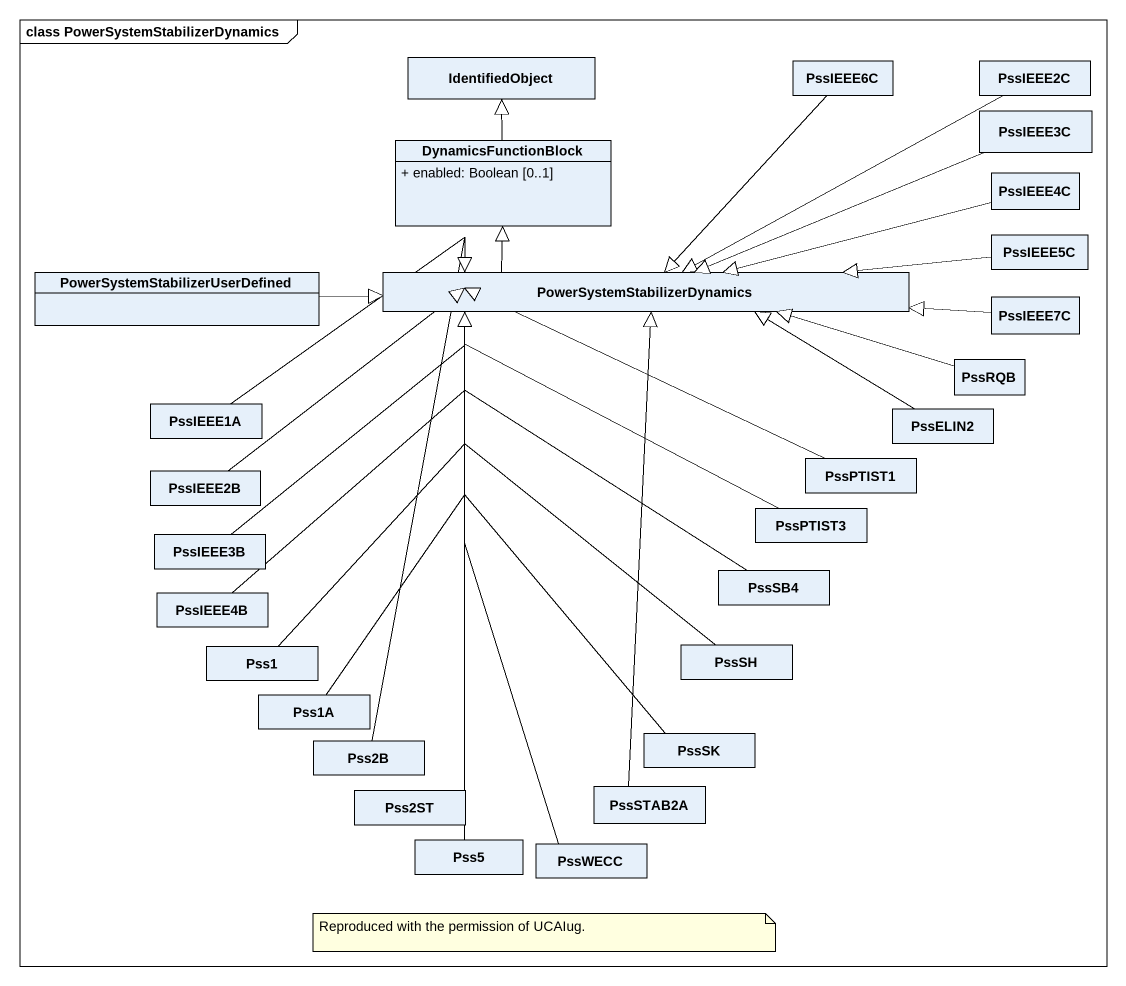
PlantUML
@startuml
mainframe class PowerSystemStabilizerDynamics
hide circle
hide empty members
skinparam classAttributeIconSize 0
class IdentifiedObject
class PssIEEE6C
class PssIEEE2C
class PssIEEE3C
class DynamicsFunctionBlock {
  + enabled: Boolean [0..1]
}
class PssIEEE4C
class PssIEEE5C
class "PowerSystemStabilizerUserDefined" as PowerSystemStabilizerUserDef
class "PowerSystemStabilizerDynamics" as PowerSystemStabilizerDynamic
class PssIEEE7C
class PssIEEE1A
class PssELIN2
class PssRQB
class PssPTIST1
class PssIEEE2B
class PssPTIST3
class PssIEEE3B
class PssSB4
class PssIEEE4B
class Pss1
class PssSH
class Pss1A
class Pss2B
class PssSK
class Pss2ST
class PssSTAB2A
class Pss5
class PssWECC
PssIEEE6C --|> PowerSystemStabilizerDynamic
PssIEEE2C -left-|> PowerSystemStabilizerDynamic
PssIEEE3C -left-|> PowerSystemStabilizerDynamic
DynamicsFunctionBlock -up-|> IdentifiedObject
PssIEEE4C -left-|> PowerSystemStabilizerDynamic
PssIEEE5C -left-|> PowerSystemStabilizerDynamic
PowerSystemStabilizerUserDef -right-|> PowerSystemStabilizerDynamic
PowerSystemStabilizerDynamic -up-|> DynamicsFunctionBlock
PssIEEE7C -left-|> PowerSystemStabilizerDynamic
PssIEEE1A -right-|> PowerSystemStabilizerDynamic
PssELIN2 -left-|> PowerSystemStabilizerDynamic
PssRQB -left-|> PowerSystemStabilizerDynamic
PssPTIST1 -up-|> PowerSystemStabilizerDynamic
PssIEEE2B -right-|> PowerSystemStabilizerDynamic
PssPTIST3 -up-|> PowerSystemStabilizerDynamic
PssIEEE3B -right-|> PowerSystemStabilizerDynamic
PssSB4 -up-|> PowerSystemStabilizerDynamic
PssIEEE4B -up-|> PowerSystemStabilizerDynamic
Pss1 -up-|> PowerSystemStabilizerDynamic
PssSH -up-|> PowerSystemStabilizerDynamic
Pss1A -up-|> PowerSystemStabilizerDynamic
Pss2B -up-|> PowerSystemStabilizerDynamic
PssSK -up-|> PowerSystemStabilizerDynamic
Pss2ST -up-|> PowerSystemStabilizerDynamic
PssSTAB2A -up-|> PowerSystemStabilizerDynamic
Pss5 -up-|> PowerSystemStabilizerDynamic
PssWECC -up-|> PowerSystemStabilizerDynamic
note as N1
  Reproduced with the permission of UCAIug.
end note
@enduml
